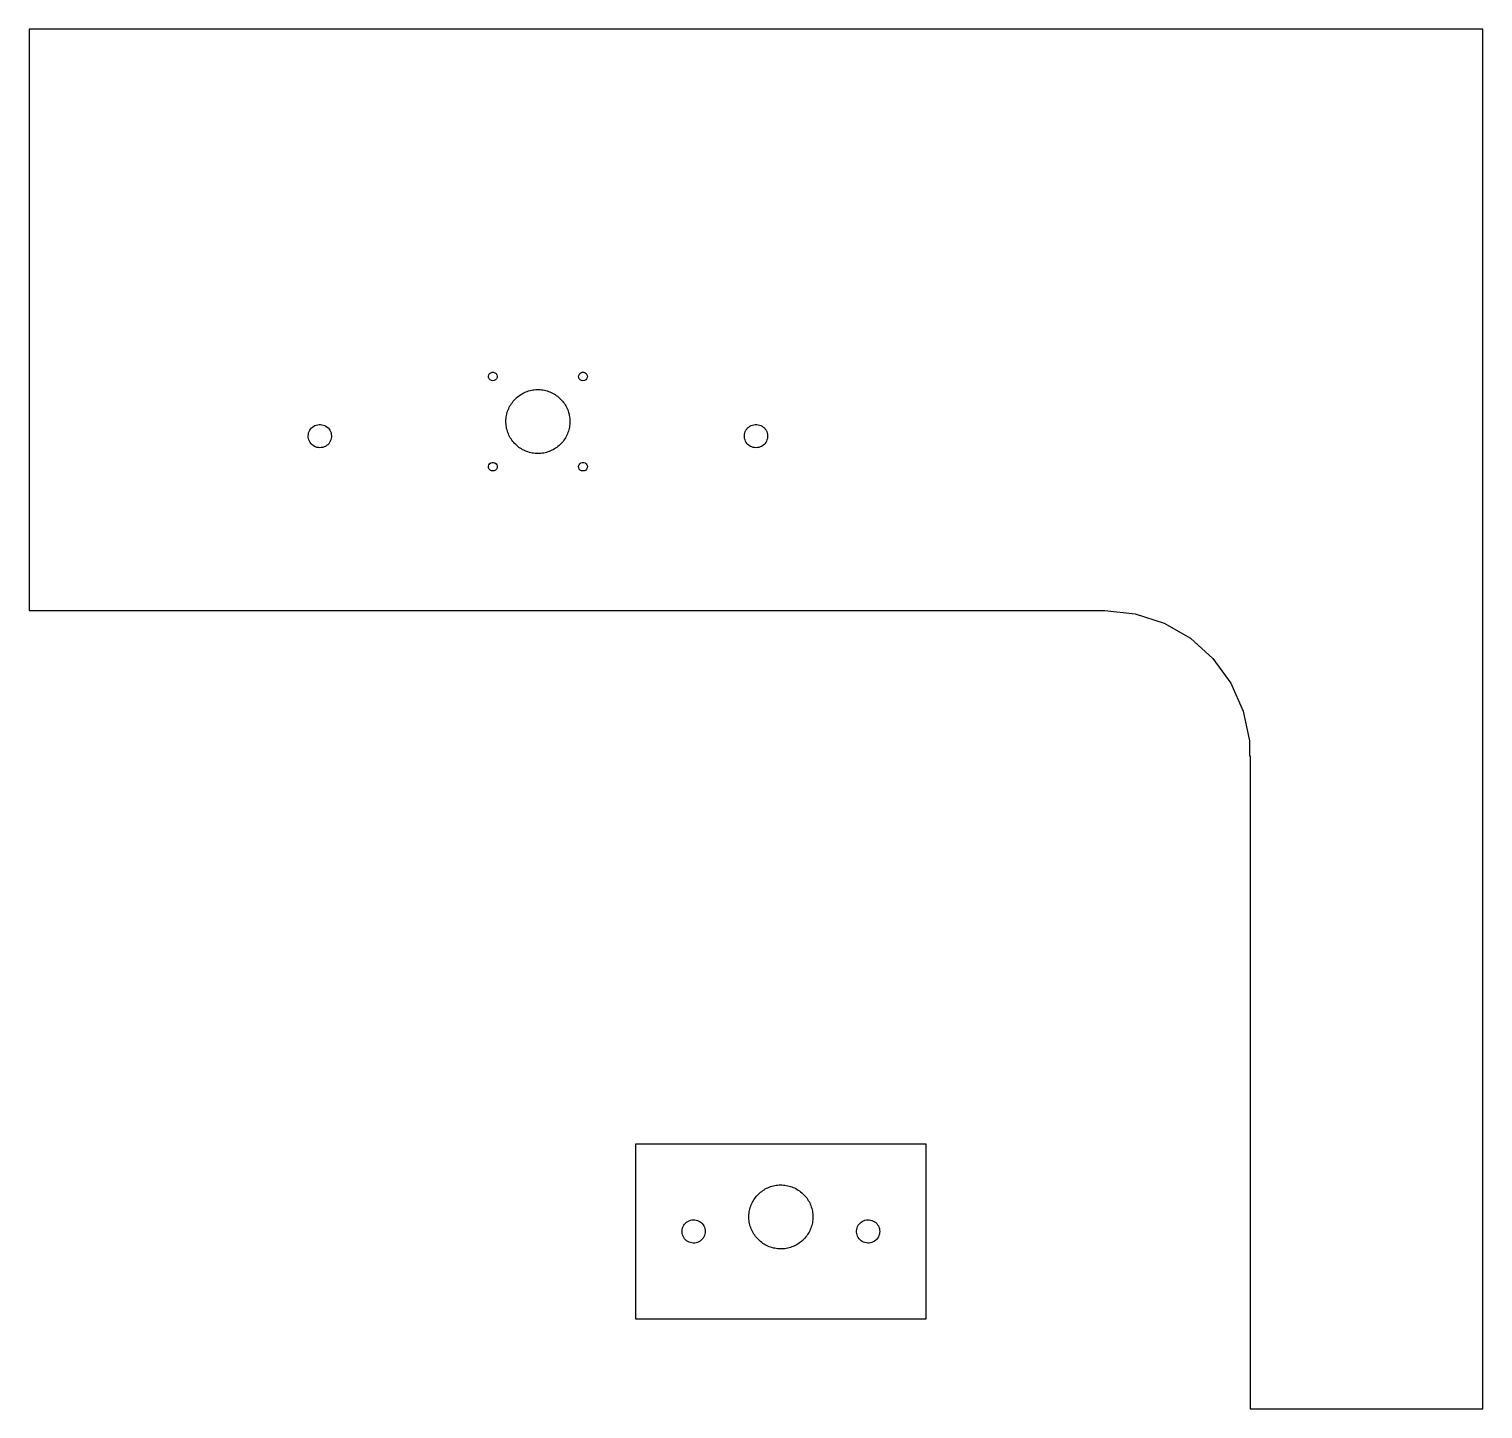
# Model space of a CAD drawing. Extents: x -200 to 1400, y -137 to 1363.
# Drawn here: x -200 to 300, y 325 to 800 of the extents above; entities that cross this region are included whole.
import ezdxf

# ---------------------------------------------------------------- set-up
doc = ezdxf.new("R2010")
doc.units = 0
doc.layers.get('0').update_dxf_attribs({"lineweight": 25, "true_color": 0xffffff})

msp = doc.modelspace()

# ---------------------------------------------------------------- linework, layer by layer
for p, q in [((300, 800), (-200, 800)), ((-200, 800), (-200, 600)), ((300, 325.4), (300, 800)), ((-42, 680.62), (-41.87, 681.1)), ((-41.95, 680.13), (-42, 680.62)), ((-41.76, 679.68), (-41.95, 680.13)), ((-41.87, 681.1), (-41.6, 681.52)), ((-41.6, 681.52), (-41.21, 681.82)), ((-41.21, 681.82), (-40.75, 681.98)), ((-40.75, 681.98), (-40.25, 681.98)), ((-40.25, 681.98), (-39.79, 681.82)), ((-39.79, 681.82), (-39.4, 681.52)), ((-39.4, 681.52), (-39.13, 681.1)), ((-39.05, 680.13), (-39.24, 679.68)), ((-39.13, 681.1), (-39, 680.62)), ((-39, 680.62), (-39.05, 680.13)), ((-11, 680.62), (-10.87, 681.1)), ((-10.95, 680.13), (-11, 680.62)), ((-10.76, 679.68), (-10.95, 680.13)), ((-10.87, 681.1), (-10.6, 681.52)), ((-10.6, 681.52), (-10.21, 681.82)), ((-10.21, 681.82), (-9.75, 681.98)), ((-9.75, 681.98), (-9.25, 681.98)), ((-9.25, 681.98), (-8.79, 681.82)), ((-8.79, 681.82), (-8.4, 681.52)), ((-8.4, 681.52), (-8.13, 681.1)), ((-8.05, 680.13), (-8.24, 679.68)), ((-8.13, 681.1), (-8, 680.62)), ((-8, 680.62), (-8.05, 680.13)), ((-41.42, 679.32), (-41.76, 679.68)), ((-40.99, 679.08), (-41.42, 679.32)), ((-40.5, 679), (-40.99, 679.08)), ((-40.01, 679.08), (-40.5, 679)), ((-39.58, 679.32), (-40.01, 679.08)), ((-39.24, 679.68), (-39.58, 679.32)), ((-30.03, 674.78), (-29.58, 675)), ((-29.58, 675), (-29.12, 675.2)), ((-29.12, 675.2), (-28.66, 675.37)), ((-28.66, 675.37), (-28.19, 675.53)), ((-28.19, 675.53), (-27.71, 675.66)), ((-27.71, 675.66), (-27.22, 675.77)), ((-27.22, 675.77), (-26.73, 675.86)), ((-26.73, 675.86), (-26.24, 675.93)), ((-26.24, 675.93), (-25.75, 675.98)), ((-25.75, 675.98), (-25.25, 676)), ((-25.25, 676), (-24.75, 676)), ((-24.75, 676), (-24.25, 675.98)), ((-24.25, 675.98), (-23.76, 675.93)), ((-23.76, 675.93), (-23.27, 675.86)), ((-23.27, 675.86), (-22.78, 675.77)), ((-22.78, 675.77), (-22.29, 675.66)), ((-22.29, 675.66), (-21.81, 675.53)), ((-21.81, 675.53), (-21.34, 675.37)), ((-21.34, 675.37), (-20.88, 675.2)), ((-20.88, 675.2), (-20.42, 675)), ((-20.42, 675), (-19.97, 674.78)), ((-10.42, 679.32), (-10.76, 679.68)), ((-9.99, 679.08), (-10.42, 679.32)), ((-9.5, 679), (-9.99, 679.08)), ((-9.01, 679.08), (-9.5, 679)), ((-8.58, 679.32), (-9.01, 679.08)), ((-8.24, 679.68), (-8.58, 679.32)), ((-34.84, 669.92), (-34.61, 670.36)), ((-34.61, 670.36), (-34.36, 670.79)), ((-34.36, 670.79), (-34.09, 671.2)), ((-34.09, 671.2), (-33.8, 671.61)), ((-33.8, 671.61), (-33.49, 672)), ((-33.49, 672), (-33.16, 672.37)), ((-33.16, 672.37), (-32.82, 672.73)), ((-32.82, 672.73), (-32.46, 673.08)), ((-32.46, 673.08), (-32.09, 673.41)), ((-32.09, 673.41), (-31.7, 673.72)), ((-31.7, 673.72), (-31.3, 674.02)), ((-31.3, 674.02), (-30.89, 674.29)), ((-30.89, 674.29), (-30.46, 674.55)), ((-30.46, 674.55), (-30.03, 674.78)), ((-19.97, 674.78), (-19.54, 674.55)), ((-19.54, 674.55), (-19.11, 674.29)), ((-19.11, 674.29), (-18.7, 674.02)), ((-18.7, 674.02), (-18.3, 673.72)), ((-18.3, 673.72), (-17.91, 673.41)), ((-17.91, 673.41), (-17.54, 673.08)), ((-17.54, 673.08), (-17.18, 672.73)), ((-17.18, 672.73), (-16.84, 672.37)), ((-16.84, 672.37), (-16.51, 672)), ((-16.51, 672), (-16.2, 671.61)), ((-16.2, 671.61), (-15.91, 671.2)), ((-15.91, 671.2), (-15.64, 670.79)), ((-15.64, 670.79), (-15.39, 670.36)), ((-15.39, 670.36), (-15.16, 669.92)), ((-36, 665.12), (-35.98, 665.62)), ((-35.99, 664.63), (-36, 665.12)), ((-35.98, 665.62), (-35.94, 666.12)), ((-35.94, 666.12), (-35.88, 666.61)), ((-35.88, 666.61), (-35.8, 667.1)), ((-35.8, 667.1), (-35.69, 667.59)), ((-35.69, 667.59), (-35.56, 668.07)), ((-35.56, 668.07), (-35.41, 668.54)), ((-35.41, 668.54), (-35.24, 669.01)), ((-35.24, 669.01), (-35.05, 669.47)), ((-35.05, 669.47), (-34.84, 669.92)), ((-15.16, 669.92), (-14.95, 669.47)), ((-14.95, 669.47), (-14.76, 669.01)), ((-14.76, 669.01), (-14.59, 668.54)), ((-14.59, 668.54), (-14.44, 668.07)), ((-14.44, 668.07), (-14.31, 667.59)), ((-14.31, 667.59), (-14.2, 667.1)), ((-14.2, 667.1), (-14.12, 666.61)), ((-14.12, 666.61), (-14.06, 666.12)), ((-14.06, 666.12), (-14.02, 665.62)), ((-14.02, 665.62), (-14, 665.12)), ((-14, 665.12), (-14.01, 664.63)), ((-104, 660.12), (-103.95, 660.61)), ((-103.98, 659.63), (-104, 660.12)), ((-103.95, 660.61), (-103.85, 661.1)), ((-103.85, 661.1), (-103.68, 661.56)), ((-103.68, 661.56), (-103.46, 662)), ((-103.46, 662), (-103.19, 662.41)), ((-103.19, 662.41), (-102.87, 662.79)), ((-102.87, 662.79), (-102.51, 663.12)), ((-102.51, 663.12), (-102.11, 663.4)), ((-102.11, 663.4), (-101.67, 663.63)), ((-101.67, 663.63), (-101.21, 663.81)), ((-101.21, 663.81), (-100.74, 663.93)), ((-100.74, 663.93), (-100.25, 663.99)), ((-100.25, 663.99), (-99.75, 663.99)), ((-99.75, 663.99), (-99.26, 663.93)), ((-99.26, 663.93), (-98.79, 663.81)), ((-98.79, 663.81), (-98.33, 663.63)), ((-98.33, 663.63), (-97.89, 663.4)), ((-97.89, 663.4), (-97.49, 663.12)), ((-97.49, 663.12), (-97.13, 662.79)), ((-97.13, 662.79), (-96.81, 662.41)), ((-96.81, 662.41), (-96.54, 662)), ((-96.54, 662), (-96.32, 661.56)), ((-96.32, 661.56), (-96.15, 661.1)), ((-96.15, 661.1), (-96.05, 660.61)), ((-96.05, 660.61), (-96, 660.12)), ((-96, 660.12), (-96.02, 659.63)), ((-35.97, 664.13), (-35.99, 664.63)), ((-35.91, 663.64), (-35.97, 664.13)), ((-35.84, 663.14), (-35.91, 663.64)), ((-35.75, 662.66), (-35.84, 663.14)), ((-35.63, 662.17), (-35.75, 662.66)), ((-35.49, 661.7), (-35.63, 662.17)), ((-35.33, 661.23), (-35.49, 661.7)), ((-35.15, 660.76), (-35.33, 661.23)), ((-34.95, 660.31), (-35.15, 660.76)), ((-34.73, 659.86), (-34.95, 660.31)), ((-15.05, 660.31), (-15.27, 659.86)), ((-14.85, 660.76), (-15.05, 660.31)), ((-14.67, 661.23), (-14.85, 660.76)), ((-14.51, 661.7), (-14.67, 661.23)), ((-14.37, 662.17), (-14.51, 661.7)), ((-14.25, 662.66), (-14.37, 662.17)), ((-14.16, 663.14), (-14.25, 662.66)), ((-14.09, 663.64), (-14.16, 663.14)), ((-14.03, 664.13), (-14.09, 663.64)), ((-14.01, 664.63), (-14.03, 664.13)), ((46, 660.12), (46.05, 660.61)), ((46.02, 659.63), (46, 660.12)), ((46.05, 660.61), (46.15, 661.1)), ((46.15, 661.1), (46.32, 661.56)), ((46.32, 661.56), (46.54, 662)), ((46.54, 662), (46.81, 662.41)), ((46.81, 662.41), (47.13, 662.79)), ((47.13, 662.79), (47.49, 663.12)), ((47.49, 663.12), (47.89, 663.4)), ((47.89, 663.4), (48.33, 663.63)), ((48.33, 663.63), (48.79, 663.81)), ((48.79, 663.81), (49.26, 663.93)), ((49.26, 663.93), (49.75, 663.99)), ((49.75, 663.99), (50.25, 663.99)), ((50.25, 663.99), (50.74, 663.93)), ((50.74, 663.93), (51.21, 663.81)), ((51.21, 663.81), (51.67, 663.63)), ((51.67, 663.63), (52.11, 663.4)), ((52.11, 663.4), (52.51, 663.12)), ((52.51, 663.12), (52.87, 662.79)), ((52.87, 662.79), (53.19, 662.41)), ((53.19, 662.41), (53.46, 662)), ((53.46, 662), (53.68, 661.56)), ((53.68, 661.56), (53.85, 661.1)), ((53.85, 661.1), (53.95, 660.61)), ((53.95, 660.61), (54, 660.12)), ((54, 660.12), (53.98, 659.63)), ((-103.91, 659.14), (-103.98, 659.63)), ((-103.77, 658.67), (-103.91, 659.14)), ((-103.58, 658.22), (-103.77, 658.67)), ((-103.33, 657.79), (-103.58, 658.22)), ((-103.04, 657.4), (-103.33, 657.79)), ((-102.69, 657.04), (-103.04, 657.4)), ((-102.31, 656.74), (-102.69, 657.04)), ((-101.89, 656.48), (-102.31, 656.74)), ((-101.44, 656.27), (-101.89, 656.48)), ((-100.98, 656.12), (-101.44, 656.27)), ((-100.49, 656.03), (-100.98, 656.12)), ((-100, 656), (-100.49, 656.03)), ((-99.51, 656.03), (-100, 656)), ((-99.02, 656.12), (-99.51, 656.03)), ((-98.56, 656.27), (-99.02, 656.12)), ((-98.11, 656.48), (-98.56, 656.27)), ((-97.69, 656.74), (-98.11, 656.48)), ((-97.31, 657.04), (-97.69, 656.74)), ((-96.96, 657.4), (-97.31, 657.04)), ((-96.67, 657.79), (-96.96, 657.4)), ((-96.42, 658.22), (-96.67, 657.79)), ((-96.23, 658.67), (-96.42, 658.22)), ((-96.09, 659.14), (-96.23, 658.67)), ((-96.02, 659.63), (-96.09, 659.14)), ((-34.49, 659.43), (-34.73, 659.86)), ((-34.22, 659.01), (-34.49, 659.43)), ((-33.94, 658.6), (-34.22, 659.01)), ((-33.64, 658.2), (-33.94, 658.6)), ((-33.33, 657.81), (-33.64, 658.2)), ((-33, 657.45), (-33.33, 657.81)), ((-32.64, 657.09), (-33, 657.45)), ((-32.28, 656.75), (-32.64, 657.09)), ((-31.9, 656.43), (-32.28, 656.75)), ((-31.51, 656.13), (-31.9, 656.43)), ((-31.1, 655.85), (-31.51, 656.13)), ((-30.68, 655.58), (-31.1, 655.85)), ((-30.25, 655.33), (-30.68, 655.58)), ((-29.81, 655.11), (-30.25, 655.33)), ((-29.35, 654.9), (-29.81, 655.11)), ((-20.19, 655.11), (-20.65, 654.9)), ((-19.75, 655.33), (-20.19, 655.11)), ((-19.32, 655.58), (-19.75, 655.33)), ((-18.9, 655.85), (-19.32, 655.58)), ((-18.49, 656.13), (-18.9, 655.85)), ((-18.1, 656.43), (-18.49, 656.13)), ((-17.72, 656.75), (-18.1, 656.43)), ((-17.36, 657.09), (-17.72, 656.75)), ((-17, 657.45), (-17.36, 657.09)), ((-16.67, 657.81), (-17, 657.45)), ((-16.36, 658.2), (-16.67, 657.81)), ((-16.06, 658.6), (-16.36, 658.2)), ((-15.78, 659.01), (-16.06, 658.6)), ((-15.51, 659.43), (-15.78, 659.01)), ((-15.27, 659.86), (-15.51, 659.43)), ((46.09, 659.14), (46.02, 659.63)), ((46.23, 658.67), (46.09, 659.14)), ((46.42, 658.22), (46.23, 658.67)), ((46.67, 657.79), (46.42, 658.22)), ((46.96, 657.4), (46.67, 657.79)), ((47.31, 657.04), (46.96, 657.4)), ((47.69, 656.74), (47.31, 657.04)), ((48.11, 656.48), (47.69, 656.74)), ((48.56, 656.27), (48.11, 656.48)), ((49.02, 656.12), (48.56, 656.27)), ((49.51, 656.03), (49.02, 656.12)), ((50, 656), (49.51, 656.03)), ((50.49, 656.03), (50, 656)), ((50.98, 656.12), (50.49, 656.03)), ((51.44, 656.27), (50.98, 656.12)), ((51.89, 656.48), (51.44, 656.27)), ((52.31, 656.74), (51.89, 656.48)), ((52.69, 657.04), (52.31, 656.74)), ((53.04, 657.4), (52.69, 657.04)), ((53.33, 657.79), (53.04, 657.4)), ((53.58, 658.22), (53.33, 657.79)), ((53.77, 658.67), (53.58, 658.22)), ((53.91, 659.14), (53.77, 658.67)), ((53.98, 659.63), (53.91, 659.14)), ((-42, 649.62), (-41.87, 650.1)), ((-41.87, 650.1), (-41.6, 650.52)), ((-41.6, 650.52), (-41.21, 650.82)), ((-41.21, 650.82), (-40.75, 650.98)), ((-40.75, 650.98), (-40.25, 650.98)), ((-40.25, 650.98), (-39.79, 650.82)), ((-39.79, 650.82), (-39.4, 650.52)), ((-39.4, 650.52), (-39.13, 650.1)), ((-39.13, 650.1), (-39, 649.62)), ((-28.89, 654.71), (-29.35, 654.9)), ((-28.42, 654.55), (-28.89, 654.71)), ((-27.95, 654.4), (-28.42, 654.55)), ((-27.46, 654.28), (-27.95, 654.4)), ((-26.98, 654.18), (-27.46, 654.28)), ((-26.49, 654.1), (-26.98, 654.18)), ((-25.99, 654.05), (-26.49, 654.1)), ((-25.5, 654.01), (-25.99, 654.05)), ((-25, 654), (-25.5, 654.01)), ((-24.5, 654.01), (-25, 654)), ((-24.01, 654.05), (-24.5, 654.01)), ((-23.51, 654.1), (-24.01, 654.05)), ((-23.02, 654.18), (-23.51, 654.1)), ((-22.54, 654.28), (-23.02, 654.18)), ((-22.05, 654.4), (-22.54, 654.28)), ((-21.58, 654.55), (-22.05, 654.4)), ((-21.11, 654.71), (-21.58, 654.55)), ((-20.65, 654.9), (-21.11, 654.71)), ((-11, 649.62), (-10.87, 650.1)), ((-10.87, 650.1), (-10.6, 650.52)), ((-10.6, 650.52), (-10.21, 650.82)), ((-10.21, 650.82), (-9.75, 650.98)), ((-9.75, 650.98), (-9.25, 650.98)), ((-9.25, 650.98), (-8.79, 650.82)), ((-8.79, 650.82), (-8.4, 650.52)), ((-8.4, 650.52), (-8.13, 650.1)), ((-8.13, 650.1), (-8, 649.62)), ((-41.95, 649.13), (-42, 649.62)), ((-41.76, 648.68), (-41.95, 649.13)), ((-41.42, 648.32), (-41.76, 648.68)), ((-40.99, 648.08), (-41.42, 648.32)), ((-40.5, 648), (-40.99, 648.08)), ((-40.01, 648.08), (-40.5, 648)), ((-39.58, 648.32), (-40.01, 648.08)), ((-39.24, 648.68), (-39.58, 648.32)), ((-39.05, 649.13), (-39.24, 648.68)), ((-39, 649.62), (-39.05, 649.13)), ((-10.95, 649.13), (-11, 649.62)), ((-10.76, 648.68), (-10.95, 649.13)), ((-10.42, 648.32), (-10.76, 648.68)), ((-9.99, 648.08), (-10.42, 648.32)), ((-9.5, 648), (-9.99, 648.08)), ((-9.01, 648.08), (-9.5, 648)), ((-8.58, 648.32), (-9.01, 648.08)), ((-8.24, 648.68), (-8.58, 648.32)), ((-8.05, 649.13), (-8.24, 648.68)), ((-8, 649.62), (-8.05, 649.13)), ((-200, 600), (170, 600)), ((170, 600), (180.4, 598.91)), ((180.4, 598.91), (190.34, 595.68)), ((190.34, 595.68), (199.39, 590.45)), ((199.39, 590.45), (207.16, 583.46)), ((207.16, 583.46), (213.3, 575)), ((213.3, 575), (217.55, 565.45)), ((217.55, 565.45), (219.73, 555.23)), ((219.73, 555.23), (219.73, 550)), ((219.73, 550), (220, 550)), ((220, 550), (220, 325.4)), ((108.56, 416.44), (8.56, 416.44)), ((8.56, 416.44), (8.56, 356.44)), ((108.56, 356.44), (108.56, 416.44)), ((51.56, 399.93), (51.95, 400.24)), ((51.95, 400.24), (52.36, 400.53)), ((52.36, 400.53), (52.78, 400.8)), ((52.78, 400.8), (53.2, 401.05)), ((53.2, 401.05), (53.64, 401.28)), ((53.64, 401.28), (54.09, 401.49)), ((54.09, 401.49), (54.55, 401.68)), ((54.55, 401.68), (55.02, 401.85)), ((55.02, 401.85), (55.49, 402)), ((55.49, 402), (55.97, 402.13)), ((55.97, 402.13), (56.46, 402.24)), ((56.46, 402.24), (56.95, 402.32)), ((56.95, 402.32), (57.44, 402.38)), ((57.44, 402.38), (57.94, 402.42)), ((57.94, 402.42), (58.44, 402.44)), ((58.44, 402.44), (58.93, 402.43)), ((58.93, 402.43), (59.43, 402.41)), ((59.43, 402.41), (59.92, 402.36)), ((59.92, 402.36), (60.42, 402.28)), ((60.42, 402.28), (60.9, 402.19)), ((60.9, 402.19), (61.39, 402.07)), ((61.39, 402.07), (61.86, 401.93)), ((61.86, 401.93), (62.34, 401.77)), ((62.34, 401.77), (62.8, 401.59)), ((62.8, 401.59), (63.25, 401.39)), ((63.25, 401.39), (63.7, 401.17)), ((63.7, 401.17), (64.13, 400.92)), ((64.13, 400.92), (64.55, 400.66)), ((64.55, 400.66), (64.97, 400.38)), ((64.97, 400.38), (65.36, 400.08)), ((65.36, 400.08), (65.75, 399.77)), ((48.03, 394.63), (48.19, 395.1)), ((48.19, 395.1), (48.36, 395.56)), ((48.36, 395.56), (48.56, 396.02)), ((48.56, 396.02), (48.78, 396.47)), ((48.78, 396.47), (49.01, 396.9)), ((49.01, 396.9), (49.27, 397.33)), ((49.27, 397.33), (49.55, 397.74)), ((49.55, 397.74), (49.84, 398.14)), ((49.84, 398.14), (50.15, 398.53)), ((50.15, 398.53), (50.48, 398.9)), ((50.48, 398.9), (50.83, 399.26)), ((50.83, 399.26), (51.19, 399.6)), ((51.19, 399.6), (51.56, 399.93)), ((65.75, 399.77), (66.12, 399.43)), ((66.12, 399.43), (66.47, 399.09)), ((66.47, 399.09), (66.81, 398.72)), ((66.81, 398.72), (67.13, 398.34)), ((67.13, 398.34), (67.43, 397.95)), ((67.43, 397.95), (67.72, 397.54)), ((67.72, 397.54), (67.98, 397.12)), ((67.98, 397.12), (68.23, 396.69)), ((68.23, 396.69), (68.46, 396.24)), ((68.46, 396.24), (68.66, 395.79)), ((68.66, 395.79), (68.85, 395.33)), ((68.85, 395.33), (69.01, 394.86)), ((26.56, 389.9), (27, 390.12)), ((27, 390.12), (27.47, 390.29)), ((27.47, 390.29), (27.95, 390.39)), ((27.95, 390.39), (28.44, 390.44)), ((28.44, 390.44), (28.93, 390.42)), ((28.93, 390.42), (29.42, 390.35)), ((29.42, 390.35), (29.89, 390.21)), ((29.89, 390.21), (30.34, 390.02)), ((30.34, 390.02), (30.77, 389.77)), ((47.56, 391.69), (47.59, 392.19)), ((47.56, 391.19), (47.56, 391.69)), ((47.59, 390.69), (47.56, 391.19)), ((47.59, 392.19), (47.63, 392.68)), ((47.63, 390.2), (47.59, 390.69)), ((47.63, 392.68), (47.7, 393.17)), ((47.7, 389.71), (47.63, 390.2)), ((47.7, 393.17), (47.79, 393.66)), ((47.79, 393.66), (47.9, 394.15)), ((47.9, 394.15), (48.03, 394.63)), ((69.01, 394.86), (69.16, 394.39)), ((69.16, 394.39), (69.28, 393.91)), ((69.28, 393.91), (69.38, 393.42)), ((69.38, 393.42), (69.46, 392.93)), ((69.46, 392.93), (69.52, 392.43)), ((69.52, 390.45), (69.46, 389.95)), ((69.52, 392.43), (69.55, 391.94)), ((69.55, 390.94), (69.52, 390.45)), ((69.55, 391.94), (69.56, 391.44)), ((69.56, 391.44), (69.55, 390.94)), ((86.56, 389.9), (87, 390.12)), ((87, 390.12), (87.47, 390.29)), ((87.47, 390.29), (87.95, 390.39)), ((87.95, 390.39), (88.44, 390.44)), ((88.44, 390.44), (88.93, 390.42)), ((88.93, 390.42), (89.42, 390.35)), ((89.42, 390.35), (89.89, 390.21)), ((89.89, 390.21), (90.34, 390.02)), ((90.34, 390.02), (90.77, 389.77)), ((24.57, 386.69), (24.63, 387.17)), ((24.57, 386.19), (24.57, 386.69)), ((24.63, 385.71), (24.57, 386.19)), ((24.63, 387.17), (24.75, 387.65)), ((24.75, 385.23), (24.63, 385.71)), ((24.75, 387.65), (24.93, 388.11)), ((24.93, 384.77), (24.75, 385.23)), ((24.93, 388.11), (25.16, 388.55)), ((25.16, 388.55), (25.44, 388.95)), ((25.44, 388.95), (25.78, 389.31)), ((25.78, 389.31), (26.15, 389.63)), ((26.15, 389.63), (26.56, 389.9)), ((30.77, 389.77), (31.16, 389.48)), ((31.16, 389.48), (31.52, 389.13)), ((31.52, 389.13), (31.83, 388.75)), ((31.83, 388.75), (32.08, 388.33)), ((32.08, 388.33), (32.29, 387.88)), ((32.29, 387.88), (32.44, 387.42)), ((32.44, 385.46), (32.29, 385)), ((32.44, 387.42), (32.53, 386.93)), ((32.53, 385.95), (32.44, 385.46)), ((32.53, 386.93), (32.56, 386.44)), ((32.56, 386.44), (32.53, 385.95)), ((47.79, 389.22), (47.7, 389.71)), ((47.9, 388.73), (47.79, 389.22)), ((48.03, 388.25), (47.9, 388.73)), ((48.19, 387.78), (48.03, 388.25)), ((48.36, 387.32), (48.19, 387.78)), ((48.56, 386.86), (48.36, 387.32)), ((48.78, 386.41), (48.56, 386.86)), ((49.01, 385.98), (48.78, 386.41)), ((49.27, 385.55), (49.01, 385.98)), ((49.55, 385.14), (49.27, 385.55)), ((49.84, 384.74), (49.55, 385.14)), ((67.72, 385.34), (67.43, 384.93)), ((67.98, 385.76), (67.72, 385.34)), ((68.23, 386.19), (67.98, 385.76)), ((68.46, 386.64), (68.23, 386.19)), ((68.66, 387.09), (68.46, 386.64)), ((68.85, 387.55), (68.66, 387.09)), ((69.01, 388.02), (68.85, 387.55)), ((69.16, 388.49), (69.01, 388.02)), ((69.28, 388.97), (69.16, 388.49)), ((69.38, 389.46), (69.28, 388.97)), ((69.46, 389.95), (69.38, 389.46)), ((84.57, 386.69), (84.63, 387.17)), ((84.57, 386.19), (84.57, 386.69)), ((84.63, 385.71), (84.57, 386.19)), ((84.63, 387.17), (84.75, 387.65)), ((84.75, 385.23), (84.63, 385.71)), ((84.75, 387.65), (84.93, 388.11)), ((84.93, 384.77), (84.75, 385.23)), ((84.93, 388.11), (85.16, 388.55)), ((85.16, 388.55), (85.44, 388.95)), ((85.44, 388.95), (85.78, 389.31)), ((85.78, 389.31), (86.15, 389.63)), ((86.15, 389.63), (86.56, 389.9)), ((90.77, 389.77), (91.16, 389.48)), ((91.16, 389.48), (91.52, 389.13)), ((91.52, 389.13), (91.83, 388.75)), ((91.83, 388.75), (92.08, 388.33)), ((92.08, 388.33), (92.29, 387.88)), ((92.29, 387.88), (92.44, 387.42)), ((92.44, 385.46), (92.29, 385)), ((92.44, 387.42), (92.53, 386.93)), ((92.53, 385.95), (92.44, 385.46)), ((92.53, 386.93), (92.56, 386.44)), ((92.56, 386.44), (92.53, 385.95)), ((25.16, 384.33), (24.93, 384.77)), ((25.44, 383.93), (25.16, 384.33)), ((25.78, 383.57), (25.44, 383.93)), ((26.15, 383.25), (25.78, 383.57)), ((26.56, 382.98), (26.15, 383.25)), ((27, 382.76), (26.56, 382.98)), ((27.47, 382.59), (27, 382.76)), ((27.95, 382.49), (27.47, 382.59)), ((28.44, 382.44), (27.95, 382.49)), ((28.93, 382.46), (28.44, 382.44)), ((29.42, 382.53), (28.93, 382.46)), ((29.89, 382.67), (29.42, 382.53)), ((30.34, 382.86), (29.89, 382.67)), ((30.77, 383.11), (30.34, 382.86)), ((31.16, 383.4), (30.77, 383.11)), ((31.52, 383.75), (31.16, 383.4)), ((31.83, 384.13), (31.52, 383.75)), ((32.08, 384.55), (31.83, 384.13)), ((32.29, 385), (32.08, 384.55)), ((50.15, 384.35), (49.84, 384.74)), ((50.48, 383.98), (50.15, 384.35)), ((50.83, 383.62), (50.48, 383.98)), ((51.19, 383.28), (50.83, 383.62)), ((51.56, 382.95), (51.19, 383.28)), ((51.95, 382.64), (51.56, 382.95)), ((52.36, 382.35), (51.95, 382.64)), ((52.78, 382.08), (52.36, 382.35)), ((53.2, 381.83), (52.78, 382.08)), ((53.64, 381.6), (53.2, 381.83)), ((54.09, 381.39), (53.64, 381.6)), ((54.55, 381.2), (54.09, 381.39)), ((55.02, 381.03), (54.55, 381.2)), ((55.49, 380.88), (55.02, 381.03)), ((55.97, 380.75), (55.49, 380.88)), ((56.46, 380.64), (55.97, 380.75)), ((56.95, 380.56), (56.46, 380.64)), ((57.44, 380.5), (56.95, 380.56)), ((57.94, 380.46), (57.44, 380.5)), ((58.44, 380.44), (57.94, 380.46)), ((58.93, 380.45), (58.44, 380.44)), ((59.43, 380.47), (58.93, 380.45)), ((59.92, 380.52), (59.43, 380.47)), ((60.42, 380.6), (59.92, 380.52)), ((60.9, 380.69), (60.42, 380.6)), ((61.39, 380.81), (60.9, 380.69)), ((61.86, 380.95), (61.39, 380.81)), ((62.34, 381.11), (61.86, 380.95)), ((62.8, 381.29), (62.34, 381.11)), ((63.25, 381.49), (62.8, 381.29)), ((63.7, 381.71), (63.25, 381.49)), ((64.13, 381.96), (63.7, 381.71)), ((64.55, 382.22), (64.13, 381.96)), ((64.97, 382.5), (64.55, 382.22)), ((65.36, 382.8), (64.97, 382.5)), ((65.75, 383.11), (65.36, 382.8)), ((66.12, 383.45), (65.75, 383.11)), ((66.47, 383.79), (66.12, 383.45)), ((66.81, 384.16), (66.47, 383.79)), ((67.13, 384.54), (66.81, 384.16)), ((67.43, 384.93), (67.13, 384.54)), ((85.16, 384.33), (84.93, 384.77)), ((85.44, 383.93), (85.16, 384.33)), ((85.78, 383.57), (85.44, 383.93)), ((86.15, 383.25), (85.78, 383.57)), ((86.56, 382.98), (86.15, 383.25)), ((87, 382.76), (86.56, 382.98)), ((87.47, 382.59), (87, 382.76)), ((87.95, 382.49), (87.47, 382.59)), ((88.44, 382.44), (87.95, 382.49)), ((88.93, 382.46), (88.44, 382.44)), ((89.42, 382.53), (88.93, 382.46)), ((89.89, 382.67), (89.42, 382.53)), ((90.34, 382.86), (89.89, 382.67)), ((90.77, 383.11), (90.34, 382.86)), ((91.16, 383.4), (90.77, 383.11)), ((91.52, 383.75), (91.16, 383.4)), ((91.83, 384.13), (91.52, 383.75)), ((92.08, 384.55), (91.83, 384.13)), ((92.29, 385), (92.08, 384.55)), ((8.56, 356.44), (108.56, 356.44)), ((220, 325.4), (300, 325.4))]:
    msp.add_line(p, q)

doc.saveas('drawing.dxf')
